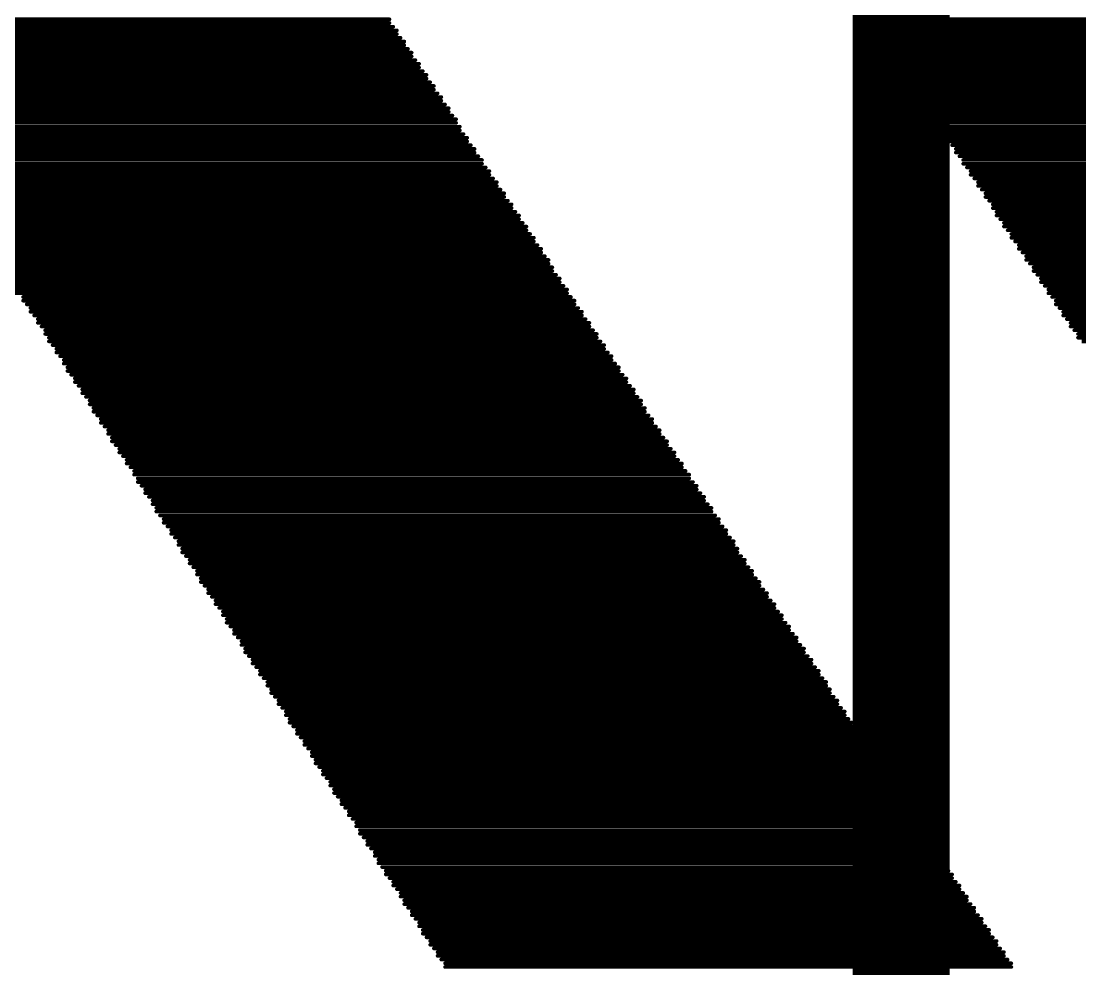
# Model space of a CAD drawing. Header units: millimetres. Extents: x -6 to 151, y -20 to 98.
# Drawn here: x 117.375 to 119.554, y 31.332 to 33.283 of the extents above; entities that cross this region are included whole.
import ezdxf

# ---------------------------------------------------------------- set-up
doc = ezdxf.new("R2010")
doc.units = ezdxf.units.MM
doc.layers.add('BottomOverlay', color=54, linetype='Continuous')
doc.layers.add('TopOverlay', color=2, linetype='Continuous')

# ---------------------------------------------------------------- blocks, each defined once
blk = doc.blocks.new('TSQFP50P1600X1600X120_100N_286')
at = {"layer": 'TopOverlay', "const_width": 0.2}
blk.add_lwpolyline([(-6.25, -6.25), (6.25, -6.25)], dxfattribs=at)

msp = doc.modelspace()

# ---------------------------------------------------------------- linework, layer by layer
at = {"layer": 'BottomOverlay', "const_width": 0.00762}
for points in [[(115.192, 33.2867), (118.1333, 33.2867)], [(115.192, 33.2791), (118.1333, 33.2791)], [(119.1239, 33.2867), (120.1831, 33.2867)], [(119.1239, 33.2791), (120.1831, 33.2791)], [(115.192, 33.2715), (118.1409, 33.2715)], [(115.192, 33.2639), (118.1485, 33.2639)], [(115.192, 33.2562), (118.1485, 33.2562)], [(119.1315, 33.2715), (120.1907, 33.2715)], [(119.1391, 33.2639), (120.1983, 33.2639)], [(119.1391, 33.2562), (120.1983, 33.2562)], [(115.192, 33.2486), (118.1561, 33.2486)], [(115.192, 33.241), (118.1638, 33.241)], [(115.192, 33.2334), (118.1638, 33.2334)], [(119.1467, 33.2486), (120.2059, 33.2486)], [(119.1544, 33.241), (120.2135, 33.241)], [(119.1544, 33.2334), (120.2135, 33.2334)], [(115.192, 33.2258), (118.1714, 33.2258)], [(115.192, 33.2181), (118.179, 33.2181)], [(115.192, 33.2105), (118.179, 33.2105)], [(119.162, 33.2258), (120.2212, 33.2258)], [(119.1696, 33.2181), (120.2212, 33.2181)], [(119.1696, 33.2105), (120.2288, 33.2105)], [(115.192, 33.2029), (118.1866, 33.2029)], [(115.192, 33.1953), (118.1942, 33.1953)], [(115.192, 33.1877), (118.1942, 33.1877)], [(119.1772, 33.2029), (120.2364, 33.2029)], [(119.1848, 33.1953), (120.2364, 33.1953)], [(119.1848, 33.1877), (120.244, 33.1877)], [(115.192, 33.18), (118.2019, 33.18)], [(115.192, 33.1724), (118.2095, 33.1724)], [(119.1925, 33.18), (120.2516, 33.18)], [(119.1925, 33.1724), (120.2516, 33.1724)], [(115.192, 33.1648), (118.2095, 33.1648)], [(115.192, 33.1572), (118.2171, 33.1572)], [(115.192, 33.1496), (118.2247, 33.1496)], [(119.2001, 33.1648), (120.2593, 33.1648)], [(119.2077, 33.1572), (120.2669, 33.1572)], [(119.2077, 33.1496), (120.2669, 33.1496)], [(115.192, 33.1419), (118.2247, 33.1419)], [(115.192, 33.1343), (118.2323, 33.1343)], [(115.192, 33.1267), (118.24, 33.1267)], [(119.2153, 33.1419), (120.2745, 33.1419)], [(119.2229, 33.1343), (120.2745, 33.1343)], [(119.2229, 33.1267), (120.2821, 33.1267)], [(115.192, 33.1191), (118.24, 33.1191)], [(115.192, 33.1115), (118.2476, 33.1115)], [(115.192, 33.1038), (118.2552, 33.1038)], [(119.2306, 33.1191), (120.2897, 33.1191)], [(119.2382, 33.1115), (120.2897, 33.1115)], [(119.2382, 33.1038), (120.2974, 33.1038)], [(115.192, 33.0962), (118.2552, 33.0962)], [(115.192, 33.0886), (118.2628, 33.0886)], [(115.192, 33.081), (118.2704, 33.081)], [(119.2458, 33.0962), (120.305, 33.0962)], [(119.2534, 33.0886), (120.305, 33.0886)], [(119.2534, 33.081), (120.3126, 33.081)], [(115.192, 33.0734), (118.2704, 33.0734)], [(115.192, 33.0657), (118.2781, 33.0657)], [(115.192, 33.0581), (118.2781, 33.0581)], [(119.261, 33.0734), (120.3126, 33.0734)], [(119.2687, 33.0657), (120.3202, 33.0657)], [(119.2687, 33.0581), (120.3278, 33.0581)], [(115.192, 33.0505), (118.2857, 33.0505)], [(115.192, 33.0429), (118.2933, 33.0429)], [(115.192, 33.0353), (118.2933, 33.0353)], [(119.2763, 33.0505), (120.3278, 33.0505)], [(119.2839, 33.0429), (120.3355, 33.0429)], [(119.2839, 33.0353), (120.3431, 33.0353)], [(115.192, 33.0276), (118.3009, 33.0276)], [(115.192, 33.02), (118.3085, 33.02)], [(119.2915, 33.0276), (120.3431, 33.0276)], [(119.2991, 33.02), (120.3507, 33.02)], [(115.192, 33.0124), (118.3085, 33.0124)], [(115.192, 33.0048), (118.3162, 33.0048)], [(115.192, 32.9972), (118.3238, 32.9972)], [(119.2991, 33.0124), (120.3583, 33.0124)], [(119.3068, 33.0048), (120.3583, 33.0048)], [(119.3144, 32.9972), (120.3659, 32.9972)], [(115.192, 32.9895), (118.3238, 32.9895)], [(115.192, 32.9819), (118.3314, 32.9819)], [(115.192, 32.9743), (118.339, 32.9743)], [(119.3144, 32.9895), (120.3659, 32.9895)], [(119.322, 32.9819), (120.3736, 32.9819)], [(119.3296, 32.9743), (120.3812, 32.9743)], [(115.192, 32.9667), (118.339, 32.9667)], [(115.192, 32.9591), (118.3466, 32.9591)], [(115.192, 32.9514), (118.3543, 32.9514)], [(119.3296, 32.9667), (120.3812, 32.9667)], [(119.3372, 32.9591), (120.3888, 32.9591)], [(119.3449, 32.9514), (120.3964, 32.9514)], [(115.192, 32.9438), (118.3543, 32.9438)], [(115.192, 32.9362), (118.3619, 32.9362)], [(115.192, 32.9286), (118.3695, 32.9286)], [(119.3449, 32.9438), (120.3964, 32.9438)], [(119.3525, 32.9362), (120.404, 32.9362)], [(119.3601, 32.9286), (120.404, 32.9286)], [(115.192, 32.921), (118.3695, 32.921)], [(115.192, 32.9133), (118.3771, 32.9133)], [(115.192, 32.9057), (118.3847, 32.9057)], [(119.3601, 32.921), (120.4117, 32.921)], [(119.3677, 32.9133), (120.4193, 32.9133)], [(119.3753, 32.9057), (120.4193, 32.9057)], [(115.192, 32.8981), (118.3847, 32.8981)], [(115.192, 32.8905), (118.3924, 32.8905)], [(115.192, 32.8829), (118.4, 32.8829)], [(119.3753, 32.8981), (120.4269, 32.8981)], [(119.383, 32.8905), (120.4345, 32.8905)], [(119.383, 32.8829), (120.4345, 32.8829)], [(115.192, 32.8752), (118.4, 32.8752)], [(115.192, 32.8676), (118.4076, 32.8676)], [(119.3906, 32.8752), (120.4421, 32.8752)], [(119.3982, 32.8676), (120.4498, 32.8676)], [(115.192, 32.86), (118.4152, 32.86)], [(115.192, 32.8524), (118.4152, 32.8524)], [(115.192, 32.8448), (118.4228, 32.8448)], [(119.3982, 32.86), (120.4498, 32.86)], [(119.4058, 32.8524), (120.4574, 32.8524)], [(119.4134, 32.8448), (120.4574, 32.8448)], [(115.192, 32.8371), (118.4305, 32.8371)], [(115.192, 32.8295), (118.4305, 32.8295)], [(115.192, 32.8219), (118.4381, 32.8219)], [(119.4134, 32.8371), (120.465, 32.8371)], [(119.4211, 32.8295), (122.6443, 32.8295)], [(119.4287, 32.8219), (122.6443, 32.8219)], [(115.192, 32.8143), (118.4457, 32.8143)], [(115.192, 32.8067), (118.4457, 32.8067)], [(115.192, 32.799), (118.4533, 32.799)], [(119.4287, 32.8143), (122.6443, 32.8143)], [(119.4363, 32.8067), (122.6443, 32.8067)], [(119.4439, 32.799), (122.6443, 32.799)], [(115.192, 32.7914), (118.4609, 32.7914)], [(115.192, 32.7838), (118.4609, 32.7838)], [(115.192, 32.7762), (118.4686, 32.7762)], [(119.4439, 32.7914), (122.6443, 32.7914)], [(119.4515, 32.7838), (122.6443, 32.7838)], [(119.4592, 32.7762), (122.6443, 32.7762)], [(115.192, 32.7686), (118.4686, 32.7686)], [(115.192, 32.7609), (118.4762, 32.7609)], [(115.192, 32.7533), (118.4838, 32.7533)], [(119.4592, 32.7686), (122.6443, 32.7686)], [(119.4668, 32.7609), (122.6443, 32.7609)], [(119.4744, 32.7533), (122.6443, 32.7533)], [(115.192, 32.7457), (118.4838, 32.7457)], [(115.192, 32.7381), (118.4914, 32.7381)], [(115.192, 32.7305), (118.499, 32.7305)], [(119.4744, 32.7457), (122.6443, 32.7457)], [(119.482, 32.7381), (122.6443, 32.7381)], [(119.4896, 32.7305), (122.6443, 32.7305)], [(115.192, 32.7228), (118.499, 32.7228)], [(117.3789, 32.7152), (118.5067, 32.7152)], [(119.4896, 32.7228), (122.6443, 32.7228)], [(119.4973, 32.7152), (122.6443, 32.7152)], [(117.3789, 32.7076), (118.5143, 32.7076)], [(117.3865, 32.7), (118.5143, 32.7)], [(117.3941, 32.6924), (118.5219, 32.6924)], [(119.5049, 32.7076), (122.6443, 32.7076)], [(119.5049, 32.7), (122.6443, 32.7)], [(119.5125, 32.6924), (122.6443, 32.6924)], [(117.3941, 32.6847), (118.5295, 32.6847)], [(117.4018, 32.6771), (118.5295, 32.6771)], [(117.4094, 32.6695), (118.5371, 32.6695)], [(119.5201, 32.6847), (122.6443, 32.6847)], [(119.5201, 32.6771), (122.6443, 32.6771)], [(119.5277, 32.6695), (122.6443, 32.6695)], [(117.4094, 32.6619), (118.5448, 32.6619)], [(117.417, 32.6543), (118.5448, 32.6543)], [(117.4246, 32.6466), (118.5524, 32.6466)], [(119.5354, 32.6619), (122.6443, 32.6619)], [(119.5354, 32.6543), (122.6443, 32.6543)], [(119.543, 32.6466), (122.6443, 32.6466)], [(117.4246, 32.639), (118.56, 32.639)], [(117.4322, 32.6314), (118.56, 32.6314)], [(117.4322, 32.6238), (118.5676, 32.6238)], [(119.5506, 32.639), (122.6443, 32.639)], [(119.5506, 32.6314), (122.6443, 32.6314)], [(119.5582, 32.6238), (122.6443, 32.6238)], [(117.4399, 32.6162), (118.5752, 32.6162)], [(117.4475, 32.6085), (118.5752, 32.6085)], [(117.4475, 32.6009), (118.5829, 32.6009)], [(117.4551, 32.5933), (118.5905, 32.5933)], [(117.4627, 32.5857), (118.5905, 32.5857)], [(117.4627, 32.5781), (118.5981, 32.5781)], [(117.4703, 32.5704), (118.6057, 32.5704)], [(117.4703, 32.5628), (118.6057, 32.5628)], [(117.478, 32.5552), (118.6133, 32.5552)], [(117.4856, 32.5476), (118.621, 32.5476)], [(117.4856, 32.54), (118.621, 32.54)], [(117.4932, 32.5323), (118.6286, 32.5323)], [(117.5008, 32.5247), (118.6362, 32.5247)], [(117.5008, 32.5171), (118.6362, 32.5171)], [(117.5084, 32.5095), (118.6438, 32.5095)], [(117.5161, 32.5019), (118.6514, 32.5019)], [(117.5161, 32.4942), (118.6514, 32.4942)], [(117.5237, 32.4866), (118.6591, 32.4866)], [(117.5237, 32.479), (118.6591, 32.479)], [(117.5313, 32.4714), (118.6667, 32.4714)], [(117.5389, 32.4638), (118.6743, 32.4638)], [(117.5389, 32.4561), (118.6743, 32.4561)], [(117.5465, 32.4485), (118.6819, 32.4485)], [(117.5542, 32.4409), (118.6895, 32.4409)], [(117.5542, 32.4333), (118.6895, 32.4333)], [(117.5618, 32.4257), (118.6972, 32.4257)], [(117.5618, 32.418), (118.7048, 32.418)], [(117.5694, 32.4104), (118.7048, 32.4104)], [(117.577, 32.4028), (118.7124, 32.4028)], [(117.577, 32.3952), (118.72, 32.3952)], [(117.5846, 32.3876), (118.72, 32.3876)], [(117.5923, 32.3799), (118.7276, 32.3799)], [(117.5923, 32.3723), (118.7353, 32.3723)], [(117.5999, 32.3647), (118.7353, 32.3647)], [(117.6075, 32.3571), (118.7429, 32.3571)], [(117.6075, 32.3495), (118.7505, 32.3495)], [(117.6151, 32.3418), (118.7505, 32.3418)], [(117.6151, 32.3342), (118.7581, 32.3342)], [(117.6227, 32.3266), (118.7657, 32.3266)], [(117.6304, 32.319), (118.7657, 32.319)], [(117.6304, 32.3114), (118.7734, 32.3114)], [(117.638, 32.3037), (118.781, 32.3037)], [(117.6456, 32.2961), (118.781, 32.2961)], [(117.6456, 32.2885), (118.7886, 32.2885)], [(117.6532, 32.2809), (118.7962, 32.2809)], [(117.6532, 32.2733), (118.7962, 32.2733)], [(117.6608, 32.2656), (118.8038, 32.2656)], [(117.6685, 32.258), (118.8115, 32.258)], [(117.6685, 32.2504), (118.8115, 32.2504)], [(117.6761, 32.2428), (118.8191, 32.2428)], [(117.6837, 32.2352), (118.8267, 32.2352)], [(117.6837, 32.2275), (118.8267, 32.2275)], [(117.6913, 32.2199), (118.8343, 32.2199)], [(117.6989, 32.2123), (118.8419, 32.2123)], [(117.6989, 32.2047), (118.8419, 32.2047)], [(117.7066, 32.1971), (118.8496, 32.1971)], [(117.7066, 32.1894), (118.8496, 32.1894)], [(117.7142, 32.1818), (118.8572, 32.1818)], [(117.7218, 32.1742), (118.8648, 32.1742)], [(117.7218, 32.1666), (118.8648, 32.1666)], [(117.7294, 32.159), (118.8724, 32.159)], [(117.737, 32.1513), (118.88, 32.1513)], [(117.737, 32.1437), (118.88, 32.1437)], [(117.7447, 32.1361), (118.8877, 32.1361)], [(117.7447, 32.1285), (118.8953, 32.1285)], [(117.7523, 32.1209), (118.8953, 32.1209)], [(117.7599, 32.1132), (118.9029, 32.1132)], [(117.7599, 32.1056), (118.9105, 32.1056)], [(117.7675, 32.098), (118.9105, 32.098)], [(117.7751, 32.0904), (118.9181, 32.0904)], [(117.7751, 32.0828), (118.9258, 32.0828)], [(117.7828, 32.0751), (118.9258, 32.0751)], [(117.7904, 32.0675), (118.9334, 32.0675)], [(117.7904, 32.0599), (118.941, 32.0599)], [(117.798, 32.0523), (118.941, 32.0523)], [(117.798, 32.0447), (118.9486, 32.0447)], [(117.8056, 32.037), (118.9562, 32.037)], [(117.8132, 32.0294), (118.9562, 32.0294)], [(117.8132, 32.0218), (118.9639, 32.0218)], [(117.8209, 32.0142), (118.9715, 32.0142)], [(117.8285, 32.0066), (118.9715, 32.0066)], [(117.8285, 31.9989), (118.9791, 31.9989)], [(117.8361, 31.9913), (118.9867, 31.9913)], [(117.8361, 31.9837), (118.9867, 31.9837)], [(117.8437, 31.9761), (118.9943, 31.9761)], [(117.8513, 31.9685), (119.002, 31.9685)], [(117.8513, 31.9608), (119.002, 31.9608)], [(117.859, 31.9532), (119.0096, 31.9532)], [(117.8666, 31.9456), (119.0172, 31.9456)], [(117.8666, 31.938), (119.0172, 31.938)], [(117.8742, 31.9304), (119.0248, 31.9304)], [(117.8818, 31.9227), (119.0324, 31.9227)], [(117.8818, 31.9151), (119.0324, 31.9151)], [(117.8894, 31.9075), (119.0401, 31.9075)], [(117.8894, 31.8999), (119.0401, 31.8999)], [(117.8971, 31.8923), (119.0477, 31.8923)], [(117.9047, 31.8846), (119.0553, 31.8846)], [(117.9047, 31.877), (119.0553, 31.877)], [(117.9123, 31.8694), (119.0629, 31.8694)], [(117.9199, 31.8618), (119.0705, 31.8618)], [(117.9199, 31.8542), (119.0705, 31.8542)], [(117.9275, 31.8465), (119.0782, 31.8465)], [(117.9275, 31.8389), (119.0858, 31.8389)], [(117.9352, 31.8313), (119.0858, 31.8313)], [(117.9428, 31.8237), (119.0934, 31.8237)], [(117.9428, 31.8161), (119.101, 31.8161)], [(117.9504, 31.8084), (119.101, 31.8084)], [(117.958, 31.8008), (119.1086, 31.8008)], [(117.958, 31.7932), (119.1163, 31.7932)], [(117.9656, 31.7856), (119.1163, 31.7856)], [(117.9733, 31.778), (119.1239, 31.778)], [(117.9733, 31.7703), (119.1315, 31.7703)], [(117.9809, 31.7627), (119.1315, 31.7627)], [(117.9809, 31.7551), (119.1391, 31.7551)], [(117.9885, 31.7475), (119.1467, 31.7475)], [(117.9961, 31.7399), (119.1467, 31.7399)], [(117.9961, 31.7322), (119.1544, 31.7322)], [(118.0037, 31.7246), (119.162, 31.7246)], [(118.0114, 31.717), (119.162, 31.717)], [(118.0114, 31.7094), (119.1696, 31.7094)], [(118.019, 31.7018), (119.1772, 31.7018)], [(118.019, 31.6941), (119.1772, 31.6941)], [(118.0266, 31.6865), (119.1848, 31.6865)], [(118.0342, 31.6789), (119.1925, 31.6789)], [(118.0342, 31.6713), (119.1925, 31.6713)], [(118.0418, 31.6637), (119.2001, 31.6637)], [(118.0495, 31.656), (119.2077, 31.656)], [(118.0495, 31.6484), (119.2077, 31.6484)], [(118.0571, 31.6408), (119.2153, 31.6408)], [(118.0647, 31.6332), (119.2229, 31.6332)], [(118.0647, 31.6256), (119.2229, 31.6256)], [(118.0723, 31.6179), (119.2306, 31.6179)], [(118.0723, 31.6103), (119.2306, 31.6103)], [(118.0799, 31.6027), (119.2382, 31.6027)], [(118.0876, 31.5951), (119.2458, 31.5951)], [(118.0876, 31.5875), (119.2458, 31.5875)], [(118.0952, 31.5798), (119.2534, 31.5798)], [(118.1028, 31.5722), (119.261, 31.5722)], [(118.1028, 31.5646), (119.261, 31.5646)], [(118.1104, 31.557), (119.2687, 31.557)], [(118.1104, 31.5494), (119.2763, 31.5494)], [(118.118, 31.5417), (119.2763, 31.5417)], [(118.1257, 31.5341), (119.2839, 31.5341)], [(118.1257, 31.5265), (119.2915, 31.5265)], [(118.1333, 31.5189), (119.2915, 31.5189)], [(118.1409, 31.5113), (119.2991, 31.5113)], [(118.1409, 31.5036), (119.3068, 31.5036)], [(118.1485, 31.496), (119.3068, 31.496)], [(118.1561, 31.4884), (119.3144, 31.4884)], [(118.1561, 31.4808), (119.322, 31.4808)], [(118.1638, 31.4732), (119.322, 31.4732)], [(118.1638, 31.4655), (119.3296, 31.4655)], [(118.1714, 31.4579), (119.3372, 31.4579)], [(118.179, 31.4503), (119.3372, 31.4503)], [(118.179, 31.4427), (119.3449, 31.4427)], [(118.1866, 31.4351), (119.3525, 31.4351)], [(118.1942, 31.4274), (119.3525, 31.4274)], [(118.1942, 31.4198), (119.3601, 31.4198)], [(118.2019, 31.4122), (119.3677, 31.4122)], [(118.2019, 31.4046), (119.3677, 31.4046)], [(118.2095, 31.397), (119.3753, 31.397)], [(118.2171, 31.3893), (119.383, 31.3893)], [(118.2171, 31.3817), (119.383, 31.3817)], [(118.2247, 31.3741), (119.3906, 31.3741)], [(118.2323, 31.3665), (119.3982, 31.3665)], [(118.2323, 31.3589), (119.3982, 31.3589)], [(118.24, 31.3512), (119.4058, 31.3512)], [(118.2476, 31.3436), (119.4134, 31.3436)], [(118.2476, 31.336), (119.4134, 31.336)]]:
    msp.add_lwpolyline(points, dxfattribs=at)
at = {"layer": 'BottomOverlay', "const_width": 0.00381}
for points in [[(118.1314, 33.2867, 1), (118.1352, 33.2867, 1)], [(118.1314, 33.2791, 1), (118.1352, 33.2791, 1)], [(119.122, 33.2867, 1), (119.1258, 33.2867, 1)], [(119.122, 33.2791, 1), (119.1258, 33.2791, 1)], [(118.139, 33.2715, 1), (118.1428, 33.2715, 1)], [(118.1466, 33.2639, 1), (118.1504, 33.2639, 1)], [(118.1466, 33.2562, 1), (118.1504, 33.2562, 1)], [(119.1296, 33.2715, 1), (119.1334, 33.2715, 1)], [(119.1372, 33.2639, 1), (119.141, 33.2639, 1)], [(119.1372, 33.2562, 1), (119.141, 33.2562, 1)], [(118.1542, 33.2486, 1), (118.158, 33.2486, 1)], [(118.1618, 33.241, 1), (118.1657, 33.241, 1)], [(118.1618, 33.2334, 1), (118.1657, 33.2334, 1)], [(119.1448, 33.2486, 1), (119.1486, 33.2486, 1)], [(119.1524, 33.241, 1), (119.1563, 33.241, 1)], [(119.1524, 33.2334, 1), (119.1563, 33.2334, 1)], [(118.1695, 33.2258, 1), (118.1733, 33.2258, 1)], [(118.1771, 33.2181, 1), (118.1809, 33.2181, 1)], [(118.1771, 33.2105, 1), (118.1809, 33.2105, 1)], [(119.1601, 33.2258, 1), (119.1639, 33.2258, 1)], [(119.1677, 33.2181, 1), (119.1715, 33.2181, 1)], [(119.1677, 33.2105, 1), (119.1715, 33.2105, 1)], [(118.1847, 33.2029, 1), (118.1885, 33.2029, 1)], [(118.1923, 33.1953, 1), (118.1961, 33.1953, 1)], [(118.1923, 33.1877, 1), (118.1961, 33.1877, 1)], [(119.1753, 33.2029, 1), (119.1791, 33.2029, 1)], [(119.1829, 33.1953, 1), (119.1867, 33.1953, 1)], [(119.1829, 33.1877, 1), (119.1867, 33.1877, 1)], [(118.1999, 33.18, 1), (118.2038, 33.18, 1)], [(118.2076, 33.1724, 1), (118.2114, 33.1724, 1)], [(119.1905, 33.18, 1), (119.1944, 33.18, 1)], [(119.1905, 33.1724, 1), (119.1944, 33.1724, 1)], [(118.2076, 33.1648, 1), (118.2114, 33.1648, 1)], [(118.2152, 33.1572, 1), (118.219, 33.1572, 1)], [(118.2228, 33.1496, 1), (118.2266, 33.1496, 1)], [(119.1982, 33.1648, 1), (119.202, 33.1648, 1)], [(119.2058, 33.1572, 1), (119.2096, 33.1572, 1)], [(119.2058, 33.1496, 1), (119.2096, 33.1496, 1)], [(118.2228, 33.1419, 1), (118.2266, 33.1419, 1)], [(118.2304, 33.1343, 1), (118.2342, 33.1343, 1)], [(118.238, 33.1267, 1), (118.2419, 33.1267, 1)], [(119.2134, 33.1419, 1), (119.2172, 33.1419, 1)], [(119.221, 33.1343, 1), (119.2248, 33.1343, 1)], [(119.221, 33.1267, 1), (119.2248, 33.1267, 1)], [(118.238, 33.1191, 1), (118.2419, 33.1191, 1)], [(118.2457, 33.1115, 1), (118.2495, 33.1115, 1)], [(118.2533, 33.1038, 1), (118.2571, 33.1038, 1)], [(119.2286, 33.1191, 1), (119.2325, 33.1191, 1)], [(119.2363, 33.1115, 1), (119.2401, 33.1115, 1)], [(119.2363, 33.1038, 1), (119.2401, 33.1038, 1)], [(118.2533, 33.0962, 1), (118.2571, 33.0962, 1)], [(118.2609, 33.0886, 1), (118.2647, 33.0886, 1)], [(118.2685, 33.081, 1), (118.2723, 33.081, 1)], [(119.2439, 33.0962, 1), (119.2477, 33.0962, 1)], [(119.2515, 33.0886, 1), (119.2553, 33.0886, 1)], [(119.2515, 33.081, 1), (119.2553, 33.081, 1)], [(118.2685, 33.0734, 1), (118.2723, 33.0734, 1)], [(118.2761, 33.0657, 1), (118.28, 33.0657, 1)], [(118.2761, 33.0581, 1), (118.28, 33.0581, 1)], [(119.2591, 33.0734, 1), (119.2629, 33.0734, 1)], [(119.2667, 33.0657, 1), (119.2706, 33.0657, 1)], [(119.2667, 33.0581, 1), (119.2706, 33.0581, 1)], [(118.2838, 33.0505, 1), (118.2876, 33.0505, 1)], [(118.2914, 33.0429, 1), (118.2952, 33.0429, 1)], [(118.2914, 33.0353, 1), (118.2952, 33.0353, 1)], [(119.2744, 33.0505, 1), (119.2782, 33.0505, 1)], [(119.282, 33.0429, 1), (119.2858, 33.0429, 1)], [(119.282, 33.0353, 1), (119.2858, 33.0353, 1)], [(118.299, 33.0276, 1), (118.3028, 33.0276, 1)], [(118.3066, 33.02, 1), (118.3104, 33.02, 1)], [(119.2896, 33.0276, 1), (119.2934, 33.0276, 1)], [(119.2972, 33.02, 1), (119.301, 33.02, 1)], [(118.3066, 33.0124, 1), (118.3104, 33.0124, 1)], [(118.3142, 33.0048, 1), (118.3181, 33.0048, 1)], [(118.3219, 32.9972, 1), (118.3257, 32.9972, 1)], [(119.2972, 33.0124, 1), (119.301, 33.0124, 1)], [(119.3048, 33.0048, 1), (119.3087, 33.0048, 1)], [(119.3125, 32.9972, 1), (119.3163, 32.9972, 1)], [(118.3219, 32.9895, 1), (118.3257, 32.9895, 1)], [(118.3295, 32.9819, 1), (118.3333, 32.9819, 1)], [(118.3371, 32.9743, 1), (118.3409, 32.9743, 1)], [(119.3125, 32.9895, 1), (119.3163, 32.9895, 1)], [(119.3201, 32.9819, 1), (119.3239, 32.9819, 1)], [(119.3277, 32.9743, 1), (119.3315, 32.9743, 1)], [(118.3371, 32.9667, 1), (118.3409, 32.9667, 1)], [(118.3447, 32.9591, 1), (118.3485, 32.9591, 1)], [(118.3523, 32.9514, 1), (118.3562, 32.9514, 1)], [(119.3277, 32.9667, 1), (119.3315, 32.9667, 1)], [(119.3353, 32.9591, 1), (119.3391, 32.9591, 1)], [(119.3429, 32.9514, 1), (119.3468, 32.9514, 1)], [(118.3523, 32.9438, 1), (118.3562, 32.9438, 1)], [(118.36, 32.9362, 1), (118.3638, 32.9362, 1)], [(118.3676, 32.9286, 1), (118.3714, 32.9286, 1)], [(119.3429, 32.9438, 1), (119.3468, 32.9438, 1)], [(119.3506, 32.9362, 1), (119.3544, 32.9362, 1)], [(119.3582, 32.9286, 1), (119.362, 32.9286, 1)], [(118.3676, 32.921, 1), (118.3714, 32.921, 1)], [(118.3752, 32.9133, 1), (118.379, 32.9133, 1)], [(118.3828, 32.9057, 1), (118.3866, 32.9057, 1)], [(119.3582, 32.921, 1), (119.362, 32.921, 1)], [(119.3658, 32.9133, 1), (119.3696, 32.9133, 1)], [(119.3734, 32.9057, 1), (119.3772, 32.9057, 1)], [(118.3828, 32.8981, 1), (118.3866, 32.8981, 1)], [(118.3904, 32.8905, 1), (118.3943, 32.8905, 1)], [(118.3981, 32.8829, 1), (118.4019, 32.8829, 1)], [(119.3734, 32.8981, 1), (119.3772, 32.8981, 1)], [(119.381, 32.8905, 1), (119.3849, 32.8905, 1)], [(119.381, 32.8829, 1), (119.3849, 32.8829, 1)], [(118.3981, 32.8752, 1), (118.4019, 32.8752, 1)], [(118.4057, 32.8676, 1), (118.4095, 32.8676, 1)], [(119.3887, 32.8752, 1), (119.3925, 32.8752, 1)], [(119.3963, 32.8676, 1), (119.4001, 32.8676, 1)], [(118.4133, 32.86, 1), (118.4171, 32.86, 1)], [(118.4133, 32.8524, 1), (118.4171, 32.8524, 1)], [(118.4209, 32.8448, 1), (118.4247, 32.8448, 1)], [(119.3963, 32.86, 1), (119.4001, 32.86, 1)], [(119.4039, 32.8524, 1), (119.4077, 32.8524, 1)], [(119.4115, 32.8448, 1), (119.4153, 32.8448, 1)], [(118.4285, 32.8371, 1), (118.4324, 32.8371, 1)], [(118.4285, 32.8295, 1), (118.4324, 32.8295, 1)], [(118.4362, 32.8219, 1), (118.44, 32.8219, 1)], [(119.4115, 32.8371, 1), (119.4153, 32.8371, 1)], [(119.4191, 32.8295, 1), (119.423, 32.8295, 1)], [(119.4268, 32.8219, 1), (119.4306, 32.8219, 1)], [(118.4438, 32.8143, 1), (118.4476, 32.8143, 1)], [(118.4438, 32.8067, 1), (118.4476, 32.8067, 1)], [(118.4514, 32.799, 1), (118.4552, 32.799, 1)], [(119.4268, 32.8143, 1), (119.4306, 32.8143, 1)], [(119.4344, 32.8067, 1), (119.4382, 32.8067, 1)], [(119.442, 32.799, 1), (119.4458, 32.799, 1)], [(118.459, 32.7914, 1), (118.4628, 32.7914, 1)], [(118.459, 32.7838, 1), (118.4628, 32.7838, 1)], [(118.4666, 32.7762, 1), (118.4705, 32.7762, 1)], [(119.442, 32.7914, 1), (119.4458, 32.7914, 1)], [(119.4496, 32.7838, 1), (119.4534, 32.7838, 1)], [(119.4572, 32.7762, 1), (119.4611, 32.7762, 1)], [(118.4666, 32.7686, 1), (118.4705, 32.7686, 1)], [(118.4743, 32.7609, 1), (118.4781, 32.7609, 1)], [(118.4819, 32.7533, 1), (118.4857, 32.7533, 1)], [(119.4572, 32.7686, 1), (119.4611, 32.7686, 1)], [(119.4649, 32.7609, 1), (119.4687, 32.7609, 1)], [(119.4725, 32.7533, 1), (119.4763, 32.7533, 1)], [(118.4819, 32.7457, 1), (118.4857, 32.7457, 1)], [(118.4895, 32.7381, 1), (118.4933, 32.7381, 1)], [(118.4971, 32.7305, 1), (118.5009, 32.7305, 1)], [(119.4725, 32.7457, 1), (119.4763, 32.7457, 1)], [(119.4801, 32.7381, 1), (119.4839, 32.7381, 1)], [(119.4877, 32.7305, 1), (119.4915, 32.7305, 1)], [(117.377, 32.7152, 1), (117.3808, 32.7152, 1)], [(118.4971, 32.7228, 1), (118.5009, 32.7228, 1)], [(118.5047, 32.7152, 1), (118.5086, 32.7152, 1)], [(119.4877, 32.7228, 1), (119.4915, 32.7228, 1)], [(119.4953, 32.7152, 1), (119.4992, 32.7152, 1)], [(117.377, 32.7076, 1), (117.3808, 32.7076, 1)], [(117.3846, 32.7, 1), (117.3884, 32.7, 1)], [(117.3922, 32.6924, 1), (117.396, 32.6924, 1)], [(118.5124, 32.7076, 1), (118.5162, 32.7076, 1)], [(118.5124, 32.7, 1), (118.5162, 32.7, 1)], [(118.52, 32.6924, 1), (118.5238, 32.6924, 1)], [(119.503, 32.7076, 1), (119.5068, 32.7076, 1)], [(119.503, 32.7, 1), (119.5068, 32.7, 1)], [(119.5106, 32.6924, 1), (119.5144, 32.6924, 1)], [(117.3922, 32.6847, 1), (117.396, 32.6847, 1)], [(117.3998, 32.6771, 1), (117.4037, 32.6771, 1)], [(117.4075, 32.6695, 1), (117.4113, 32.6695, 1)], [(118.5276, 32.6847, 1), (118.5314, 32.6847, 1)], [(118.5276, 32.6771, 1), (118.5314, 32.6771, 1)], [(118.5352, 32.6695, 1), (118.539, 32.6695, 1)], [(119.5182, 32.6847, 1), (119.522, 32.6847, 1)], [(119.5182, 32.6771, 1), (119.522, 32.6771, 1)], [(119.5258, 32.6695, 1), (119.5296, 32.6695, 1)], [(117.4075, 32.6619, 1), (117.4113, 32.6619, 1)], [(117.4151, 32.6543, 1), (117.4189, 32.6543, 1)], [(117.4227, 32.6466, 1), (117.4265, 32.6466, 1)], [(118.5428, 32.6619, 1), (118.5467, 32.6619, 1)], [(118.5428, 32.6543, 1), (118.5467, 32.6543, 1)], [(118.5505, 32.6466, 1), (118.5543, 32.6466, 1)], [(119.5334, 32.6619, 1), (119.5373, 32.6619, 1)], [(119.5334, 32.6543, 1), (119.5373, 32.6543, 1)], [(119.5411, 32.6466, 1), (119.5449, 32.6466, 1)], [(117.4227, 32.639, 1), (117.4265, 32.639, 1)], [(117.4303, 32.6314, 1), (117.4341, 32.6314, 1)], [(117.4303, 32.6238, 1), (117.4341, 32.6238, 1)], [(118.5581, 32.639, 1), (118.5619, 32.639, 1)], [(118.5581, 32.6314, 1), (118.5619, 32.6314, 1)], [(118.5657, 32.6238, 1), (118.5695, 32.6238, 1)], [(119.5487, 32.639, 1), (119.5525, 32.639, 1)], [(119.5487, 32.6314, 1), (119.5525, 32.6314, 1)], [(117.4379, 32.6162, 1), (117.4418, 32.6162, 1)], [(117.4456, 32.6085, 1), (117.4494, 32.6085, 1)], [(117.4456, 32.6009, 1), (117.4494, 32.6009, 1)], [(118.5733, 32.6162, 1), (118.5771, 32.6162, 1)], [(118.5733, 32.6085, 1), (118.5771, 32.6085, 1)], [(118.5809, 32.6009, 1), (118.5848, 32.6009, 1)], [(117.4532, 32.5933, 1), (117.457, 32.5933, 1)], [(117.4608, 32.5857, 1), (117.4646, 32.5857, 1)], [(117.4608, 32.5781, 1), (117.4646, 32.5781, 1)], [(118.5886, 32.5933, 1), (118.5924, 32.5933, 1)], [(118.5886, 32.5857, 1), (118.5924, 32.5857, 1)], [(118.5962, 32.5781, 1), (118.6, 32.5781, 1)], [(117.4684, 32.5704, 1), (117.4722, 32.5704, 1)], [(117.4684, 32.5628, 1), (117.4722, 32.5628, 1)], [(118.6038, 32.5704, 1), (118.6076, 32.5704, 1)], [(118.6038, 32.5628, 1), (118.6076, 32.5628, 1)], [(117.476, 32.5552, 1), (117.4799, 32.5552, 1)], [(117.4837, 32.5476, 1), (117.4875, 32.5476, 1)], [(117.4837, 32.54, 1), (117.4875, 32.54, 1)], [(118.6114, 32.5552, 1), (118.6152, 32.5552, 1)], [(118.619, 32.5476, 1), (118.6229, 32.5476, 1)], [(118.619, 32.54, 1), (118.6229, 32.54, 1)], [(117.4913, 32.5323, 1), (117.4951, 32.5323, 1)], [(117.4989, 32.5247, 1), (117.5027, 32.5247, 1)], [(117.4989, 32.5171, 1), (117.5027, 32.5171, 1)], [(118.6267, 32.5323, 1), (118.6305, 32.5323, 1)], [(118.6343, 32.5247, 1), (118.6381, 32.5247, 1)], [(118.6343, 32.5171, 1), (118.6381, 32.5171, 1)], [(117.5065, 32.5095, 1), (117.5103, 32.5095, 1)], [(117.5141, 32.5019, 1), (117.518, 32.5019, 1)], [(117.5141, 32.4942, 1), (117.518, 32.4942, 1)], [(118.6419, 32.5095, 1), (118.6457, 32.5095, 1)], [(118.6495, 32.5019, 1), (118.6533, 32.5019, 1)], [(118.6495, 32.4942, 1), (118.6533, 32.4942, 1)], [(117.5218, 32.4866, 1), (117.5256, 32.4866, 1)], [(117.5218, 32.479, 1), (117.5256, 32.479, 1)], [(117.5294, 32.4714, 1), (117.5332, 32.4714, 1)], [(118.6571, 32.4866, 1), (118.661, 32.4866, 1)], [(118.6571, 32.479, 1), (118.661, 32.479, 1)], [(118.6648, 32.4714, 1), (118.6686, 32.4714, 1)], [(117.537, 32.4638, 1), (117.5408, 32.4638, 1)], [(117.537, 32.4561, 1), (117.5408, 32.4561, 1)], [(117.5446, 32.4485, 1), (117.5484, 32.4485, 1)], [(118.6724, 32.4638, 1), (118.6762, 32.4638, 1)], [(118.6724, 32.4561, 1), (118.6762, 32.4561, 1)], [(118.68, 32.4485, 1), (118.6838, 32.4485, 1)], [(117.5522, 32.4409, 1), (117.5561, 32.4409, 1)], [(117.5522, 32.4333, 1), (117.5561, 32.4333, 1)], [(117.5599, 32.4257, 1), (117.5637, 32.4257, 1)], [(118.6876, 32.4409, 1), (118.6914, 32.4409, 1)], [(118.6876, 32.4333, 1), (118.6914, 32.4333, 1)], [(118.6952, 32.4257, 1), (118.6991, 32.4257, 1)], [(117.5599, 32.418, 1), (117.5637, 32.418, 1)], [(117.5675, 32.4104, 1), (117.5713, 32.4104, 1)], [(117.5751, 32.4028, 1), (117.5789, 32.4028, 1)], [(118.7029, 32.418, 1), (118.7067, 32.418, 1)], [(118.7029, 32.4104, 1), (118.7067, 32.4104, 1)], [(118.7105, 32.4028, 1), (118.7143, 32.4028, 1)], [(117.5751, 32.3952, 1), (117.5789, 32.3952, 1)], [(117.5827, 32.3876, 1), (117.5865, 32.3876, 1)], [(118.7181, 32.3952, 1), (118.7219, 32.3952, 1)], [(118.7181, 32.3876, 1), (118.7219, 32.3876, 1)], [(117.5903, 32.3799, 1), (117.5942, 32.3799, 1)], [(117.5903, 32.3723, 1), (117.5942, 32.3723, 1)], [(117.598, 32.3647, 1), (117.6018, 32.3647, 1)], [(118.7257, 32.3799, 1), (118.7295, 32.3799, 1)], [(118.7333, 32.3723, 1), (118.7372, 32.3723, 1)], [(118.7333, 32.3647, 1), (118.7372, 32.3647, 1)], [(117.6056, 32.3571, 1), (117.6094, 32.3571, 1)], [(117.6056, 32.3495, 1), (117.6094, 32.3495, 1)], [(117.6132, 32.3418, 1), (117.617, 32.3418, 1)], [(118.741, 32.3571, 1), (118.7448, 32.3571, 1)], [(118.7486, 32.3495, 1), (118.7524, 32.3495, 1)], [(118.7486, 32.3418, 1), (118.7524, 32.3418, 1)], [(117.6132, 32.3342, 1), (117.617, 32.3342, 1)], [(117.6208, 32.3266, 1), (117.6246, 32.3266, 1)], [(117.6284, 32.319, 1), (117.6323, 32.319, 1)], [(118.7562, 32.3342, 1), (118.76, 32.3342, 1)], [(118.7638, 32.3266, 1), (118.7676, 32.3266, 1)], [(118.7638, 32.319, 1), (118.7676, 32.319, 1)], [(117.6284, 32.3114, 1), (117.6323, 32.3114, 1)], [(117.6361, 32.3037, 1), (117.6399, 32.3037, 1)], [(117.6437, 32.2961, 1), (117.6475, 32.2961, 1)], [(118.7714, 32.3114, 1), (118.7753, 32.3114, 1)], [(118.7791, 32.3037, 1), (118.7829, 32.3037, 1)], [(118.7791, 32.2961, 1), (118.7829, 32.2961, 1)], [(117.6437, 32.2885, 1), (117.6475, 32.2885, 1)], [(117.6513, 32.2809, 1), (117.6551, 32.2809, 1)], [(117.6513, 32.2733, 1), (117.6551, 32.2733, 1)], [(118.7867, 32.2885, 1), (118.7905, 32.2885, 1)], [(118.7943, 32.2809, 1), (118.7981, 32.2809, 1)], [(118.7943, 32.2733, 1), (118.7981, 32.2733, 1)], [(117.6589, 32.2656, 1), (117.6627, 32.2656, 1)], [(117.6665, 32.258, 1), (117.6704, 32.258, 1)], [(117.6665, 32.2504, 1), (117.6704, 32.2504, 1)], [(118.8019, 32.2656, 1), (118.8057, 32.2656, 1)], [(118.8095, 32.258, 1), (118.8134, 32.258, 1)], [(118.8095, 32.2504, 1), (118.8134, 32.2504, 1)], [(117.6742, 32.2428, 1), (117.678, 32.2428, 1)], [(117.6818, 32.2352, 1), (117.6856, 32.2352, 1)], [(118.8172, 32.2428, 1), (118.821, 32.2428, 1)], [(118.8248, 32.2352, 1), (118.8286, 32.2352, 1)], [(117.6818, 32.2275, 1), (117.6856, 32.2275, 1)], [(117.6894, 32.2199, 1), (117.6932, 32.2199, 1)], [(117.697, 32.2123, 1), (117.7008, 32.2123, 1)], [(118.8248, 32.2275, 1), (118.8286, 32.2275, 1)], [(118.8324, 32.2199, 1), (118.8362, 32.2199, 1)], [(118.84, 32.2123, 1), (118.8438, 32.2123, 1)], [(117.697, 32.2047, 1), (117.7008, 32.2047, 1)], [(117.7046, 32.1971, 1), (117.7085, 32.1971, 1)], [(117.7046, 32.1894, 1), (117.7085, 32.1894, 1)], [(118.84, 32.2047, 1), (118.8438, 32.2047, 1)], [(118.8476, 32.1971, 1), (118.8515, 32.1971, 1)], [(118.8476, 32.1894, 1), (118.8515, 32.1894, 1)], [(117.7123, 32.1818, 1), (117.7161, 32.1818, 1)], [(117.7199, 32.1742, 1), (117.7237, 32.1742, 1)], [(117.7199, 32.1666, 1), (117.7237, 32.1666, 1)], [(118.8553, 32.1818, 1), (118.8591, 32.1818, 1)], [(118.8629, 32.1742, 1), (118.8667, 32.1742, 1)], [(118.8629, 32.1666, 1), (118.8667, 32.1666, 1)], [(117.7275, 32.159, 1), (117.7313, 32.159, 1)], [(117.7351, 32.1513, 1), (117.7389, 32.1513, 1)], [(117.7351, 32.1437, 1), (117.7389, 32.1437, 1)], [(118.8705, 32.159, 1), (118.8743, 32.159, 1)], [(118.8781, 32.1513, 1), (118.8819, 32.1513, 1)], [(118.8781, 32.1437, 1), (118.8819, 32.1437, 1)], [(117.7427, 32.1361, 1), (117.7466, 32.1361, 1)], [(117.7427, 32.1285, 1), (117.7466, 32.1285, 1)], [(117.7504, 32.1209, 1), (117.7542, 32.1209, 1)], [(118.8857, 32.1361, 1), (118.8896, 32.1361, 1)], [(118.8934, 32.1285, 1), (118.8972, 32.1285, 1)], [(118.8934, 32.1209, 1), (118.8972, 32.1209, 1)], [(117.758, 32.1132, 1), (117.7618, 32.1132, 1)], [(117.758, 32.1056, 1), (117.7618, 32.1056, 1)], [(117.7656, 32.098, 1), (117.7694, 32.098, 1)], [(118.901, 32.1132, 1), (118.9048, 32.1132, 1)], [(118.9086, 32.1056, 1), (118.9124, 32.1056, 1)], [(118.9086, 32.098, 1), (118.9124, 32.098, 1)], [(117.7732, 32.0904, 1), (117.777, 32.0904, 1)], [(117.7732, 32.0828, 1), (117.777, 32.0828, 1)], [(118.9162, 32.0904, 1), (118.92, 32.0904, 1)], [(118.9238, 32.0828, 1), (118.9277, 32.0828, 1)], [(117.7808, 32.0751, 1), (117.7847, 32.0751, 1)], [(117.7885, 32.0675, 1), (117.7923, 32.0675, 1)], [(117.7885, 32.0599, 1), (117.7923, 32.0599, 1)], [(118.9238, 32.0751, 1), (118.9277, 32.0751, 1)], [(118.9315, 32.0675, 1), (118.9353, 32.0675, 1)], [(118.9391, 32.0599, 1), (118.9429, 32.0599, 1)], [(117.7961, 32.0523, 1), (117.7999, 32.0523, 1)], [(117.7961, 32.0447, 1), (117.7999, 32.0447, 1)], [(117.8037, 32.037, 1), (117.8075, 32.037, 1)], [(118.9391, 32.0523, 1), (118.9429, 32.0523, 1)], [(118.9467, 32.0447, 1), (118.9505, 32.0447, 1)], [(118.9543, 32.037, 1), (118.9581, 32.037, 1)], [(117.8113, 32.0294, 1), (117.8151, 32.0294, 1)], [(117.8113, 32.0218, 1), (117.8151, 32.0218, 1)], [(117.8189, 32.0142, 1), (117.8228, 32.0142, 1)], [(118.9543, 32.0294, 1), (118.9581, 32.0294, 1)], [(118.9619, 32.0218, 1), (118.9658, 32.0218, 1)], [(118.9696, 32.0142, 1), (118.9734, 32.0142, 1)], [(117.8266, 32.0066, 1), (117.8304, 32.0066, 1)], [(117.8266, 31.9989, 1), (117.8304, 31.9989, 1)], [(117.8342, 31.9913, 1), (117.838, 31.9913, 1)], [(118.9696, 32.0066, 1), (118.9734, 32.0066, 1)], [(118.9772, 31.9989, 1), (118.981, 31.9989, 1)], [(118.9848, 31.9913, 1), (118.9886, 31.9913, 1)], [(117.8342, 31.9837, 1), (117.838, 31.9837, 1)], [(117.8418, 31.9761, 1), (117.8456, 31.9761, 1)], [(117.8494, 31.9685, 1), (117.8532, 31.9685, 1)], [(118.9848, 31.9837, 1), (118.9886, 31.9837, 1)], [(118.9924, 31.9761, 1), (118.9962, 31.9761, 1)], [(119, 31.9685, 1), (119.0039, 31.9685, 1)], [(117.8494, 31.9608, 1), (117.8532, 31.9608, 1)], [(117.857, 31.9532, 1), (117.8609, 31.9532, 1)], [(117.8647, 31.9456, 1), (117.8685, 31.9456, 1)], [(119, 31.9608, 1), (119.0039, 31.9608, 1)], [(119.0077, 31.9532, 1), (119.0115, 31.9532, 1)], [(119.0153, 31.9456, 1), (119.0191, 31.9456, 1)], [(117.8647, 31.938, 1), (117.8685, 31.938, 1)], [(117.8723, 31.9304, 1), (117.8761, 31.9304, 1)], [(119.0153, 31.938, 1), (119.0191, 31.938, 1)], [(119.0229, 31.9304, 1), (119.0267, 31.9304, 1)], [(117.8799, 31.9227, 1), (117.8837, 31.9227, 1)], [(117.8799, 31.9151, 1), (117.8837, 31.9151, 1)], [(117.8875, 31.9075, 1), (117.8913, 31.9075, 1)], [(119.0305, 31.9227, 1), (119.0343, 31.9227, 1)], [(119.0305, 31.9151, 1), (119.0343, 31.9151, 1)], [(119.0381, 31.9075, 1), (119.042, 31.9075, 1)], [(117.8875, 31.8999, 1), (117.8913, 31.8999, 1)], [(117.8951, 31.8923, 1), (117.899, 31.8923, 1)], [(117.9028, 31.8846, 1), (117.9066, 31.8846, 1)], [(119.0381, 31.8999, 1), (119.042, 31.8999, 1)], [(119.0458, 31.8923, 1), (119.0496, 31.8923, 1)], [(119.0534, 31.8846, 1), (119.0572, 31.8846, 1)], [(117.9028, 31.877, 1), (117.9066, 31.877, 1)], [(117.9104, 31.8694, 1), (117.9142, 31.8694, 1)], [(117.918, 31.8618, 1), (117.9218, 31.8618, 1)], [(119.0534, 31.877, 1), (119.0572, 31.877, 1)], [(119.061, 31.8694, 1), (119.0648, 31.8694, 1)], [(119.0686, 31.8618, 1), (119.0724, 31.8618, 1)], [(117.918, 31.8542, 1), (117.9218, 31.8542, 1)], [(117.9256, 31.8465, 1), (117.9294, 31.8465, 1)], [(117.9256, 31.8389, 1), (117.9294, 31.8389, 1)], [(119.0686, 31.8542, 1), (119.0724, 31.8542, 1)], [(119.0762, 31.8465, 1), (119.0801, 31.8465, 1)], [(119.0839, 31.8389, 1), (119.0877, 31.8389, 1)], [(117.9332, 31.8313, 1), (117.9371, 31.8313, 1)], [(117.9409, 31.8237, 1), (117.9447, 31.8237, 1)], [(117.9409, 31.8161, 1), (117.9447, 31.8161, 1)], [(119.0839, 31.8313, 1), (119.0877, 31.8313, 1)], [(119.0915, 31.8237, 1), (119.0953, 31.8237, 1)], [(119.0991, 31.8161, 1), (119.1029, 31.8161, 1)], [(117.9485, 31.8084, 1), (117.9523, 31.8084, 1)], [(117.9561, 31.8008, 1), (117.9599, 31.8008, 1)], [(117.9561, 31.7932, 1), (117.9599, 31.7932, 1)], [(119.0991, 31.8084, 1), (119.1029, 31.8084, 1)], [(119.1067, 31.8008, 1), (119.1105, 31.8008, 1)], [(119.1143, 31.7932, 1), (119.1182, 31.7932, 1)], [(117.9637, 31.7856, 1), (117.9675, 31.7856, 1)], [(117.9713, 31.778, 1), (117.9752, 31.778, 1)], [(119.1143, 31.7856, 1), (119.1182, 31.7856, 1)], [(119.122, 31.778, 1), (119.1258, 31.778, 1)], [(117.9713, 31.7703, 1), (117.9752, 31.7703, 1)], [(117.979, 31.7627, 1), (117.9828, 31.7627, 1)], [(117.979, 31.7551, 1), (117.9828, 31.7551, 1)], [(119.1296, 31.7703, 1), (119.1334, 31.7703, 1)], [(119.1296, 31.7627, 1), (119.1334, 31.7627, 1)], [(119.1372, 31.7551, 1), (119.141, 31.7551, 1)], [(117.9866, 31.7475, 1), (117.9904, 31.7475, 1)], [(117.9942, 31.7399, 1), (117.998, 31.7399, 1)], [(117.9942, 31.7322, 1), (117.998, 31.7322, 1)], [(119.1448, 31.7475, 1), (119.1486, 31.7475, 1)], [(119.1448, 31.7399, 1), (119.1486, 31.7399, 1)], [(119.1524, 31.7322, 1), (119.1563, 31.7322, 1)], [(118.0018, 31.7246, 1), (118.0056, 31.7246, 1)], [(118.0094, 31.717, 1), (118.0133, 31.717, 1)], [(118.0094, 31.7094, 1), (118.0133, 31.7094, 1)], [(119.1601, 31.7246, 1), (119.1639, 31.7246, 1)], [(119.1601, 31.717, 1), (119.1639, 31.717, 1)], [(119.1677, 31.7094, 1), (119.1715, 31.7094, 1)], [(118.0171, 31.7018, 1), (118.0209, 31.7018, 1)], [(118.0171, 31.6941, 1), (118.0209, 31.6941, 1)], [(118.0247, 31.6865, 1), (118.0285, 31.6865, 1)], [(119.1753, 31.7018, 1), (119.1791, 31.7018, 1)], [(119.1753, 31.6941, 1), (119.1791, 31.6941, 1)], [(119.1829, 31.6865, 1), (119.1867, 31.6865, 1)], [(118.0323, 31.6789, 1), (118.0361, 31.6789, 1)], [(118.0323, 31.6713, 1), (118.0361, 31.6713, 1)], [(118.0399, 31.6637, 1), (118.0437, 31.6637, 1)], [(119.1905, 31.6789, 1), (119.1944, 31.6789, 1)], [(119.1905, 31.6713, 1), (119.1944, 31.6713, 1)], [(119.1982, 31.6637, 1), (119.202, 31.6637, 1)], [(118.0475, 31.656, 1), (118.0514, 31.656, 1)], [(118.0475, 31.6484, 1), (118.0514, 31.6484, 1)], [(118.0552, 31.6408, 1), (118.059, 31.6408, 1)], [(119.2058, 31.656, 1), (119.2096, 31.656, 1)], [(119.2058, 31.6484, 1), (119.2096, 31.6484, 1)], [(119.2134, 31.6408, 1), (119.2172, 31.6408, 1)], [(118.0628, 31.6332, 1), (118.0666, 31.6332, 1)], [(118.0628, 31.6256, 1), (118.0666, 31.6256, 1)], [(119.221, 31.6332, 1), (119.2248, 31.6332, 1)], [(119.221, 31.6256, 1), (119.2248, 31.6256, 1)], [(118.0704, 31.6179, 1), (118.0742, 31.6179, 1)], [(118.0704, 31.6103, 1), (118.0742, 31.6103, 1)], [(118.078, 31.6027, 1), (118.0818, 31.6027, 1)], [(119.2286, 31.6179, 1), (119.2325, 31.6179, 1)], [(119.2286, 31.6103, 1), (119.2325, 31.6103, 1)], [(119.2363, 31.6027, 1), (119.2401, 31.6027, 1)], [(118.0856, 31.5951, 1), (118.0895, 31.5951, 1)], [(118.0856, 31.5875, 1), (118.0895, 31.5875, 1)], [(118.0933, 31.5798, 1), (118.0971, 31.5798, 1)], [(119.2439, 31.5951, 1), (119.2477, 31.5951, 1)], [(119.2439, 31.5875, 1), (119.2477, 31.5875, 1)], [(119.2515, 31.5798, 1), (119.2553, 31.5798, 1)], [(118.1009, 31.5722, 1), (118.1047, 31.5722, 1)], [(118.1009, 31.5646, 1), (118.1047, 31.5646, 1)], [(118.1085, 31.557, 1), (118.1123, 31.557, 1)], [(119.2591, 31.5722, 1), (119.2629, 31.5722, 1)], [(119.2591, 31.5646, 1), (119.2629, 31.5646, 1)], [(119.2667, 31.557, 1), (119.2706, 31.557, 1)], [(118.1085, 31.5494, 1), (118.1123, 31.5494, 1)], [(118.1161, 31.5417, 1), (118.1199, 31.5417, 1)], [(118.1237, 31.5341, 1), (118.1276, 31.5341, 1)], [(119.2744, 31.5494, 1), (119.2782, 31.5494, 1)], [(119.2744, 31.5417, 1), (119.2782, 31.5417, 1)], [(119.282, 31.5341, 1), (119.2858, 31.5341, 1)], [(118.1237, 31.5265, 1), (118.1276, 31.5265, 1)], [(118.1314, 31.5189, 1), (118.1352, 31.5189, 1)], [(118.139, 31.5113, 1), (118.1428, 31.5113, 1)], [(119.2896, 31.5265, 1), (119.2934, 31.5265, 1)], [(119.2896, 31.5189, 1), (119.2934, 31.5189, 1)], [(119.2972, 31.5113, 1), (119.301, 31.5113, 1)], [(118.139, 31.5036, 1), (118.1428, 31.5036, 1)], [(118.1466, 31.496, 1), (118.1504, 31.496, 1)], [(118.1542, 31.4884, 1), (118.158, 31.4884, 1)], [(119.3048, 31.5036, 1), (119.3087, 31.5036, 1)], [(119.3048, 31.496, 1), (119.3087, 31.496, 1)], [(119.3125, 31.4884, 1), (119.3163, 31.4884, 1)], [(118.1542, 31.4808, 1), (118.158, 31.4808, 1)], [(118.1618, 31.4732, 1), (118.1657, 31.4732, 1)], [(119.3201, 31.4808, 1), (119.3239, 31.4808, 1)], [(119.3201, 31.4732, 1), (119.3239, 31.4732, 1)], [(118.1618, 31.4655, 1), (118.1657, 31.4655, 1)], [(118.1695, 31.4579, 1), (118.1733, 31.4579, 1)], [(118.1771, 31.4503, 1), (118.1809, 31.4503, 1)], [(119.3277, 31.4655, 1), (119.3315, 31.4655, 1)], [(119.3353, 31.4579, 1), (119.3391, 31.4579, 1)], [(119.3353, 31.4503, 1), (119.3391, 31.4503, 1)], [(118.1771, 31.4427, 1), (118.1809, 31.4427, 1)], [(118.1847, 31.4351, 1), (118.1885, 31.4351, 1)], [(118.1923, 31.4274, 1), (118.1961, 31.4274, 1)], [(119.3429, 31.4427, 1), (119.3468, 31.4427, 1)], [(119.3506, 31.4351, 1), (119.3544, 31.4351, 1)], [(119.3506, 31.4274, 1), (119.3544, 31.4274, 1)], [(118.1923, 31.4198, 1), (118.1961, 31.4198, 1)], [(118.1999, 31.4122, 1), (118.2038, 31.4122, 1)], [(118.1999, 31.4046, 1), (118.2038, 31.4046, 1)], [(119.3582, 31.4198, 1), (119.362, 31.4198, 1)], [(119.3658, 31.4122, 1), (119.3696, 31.4122, 1)], [(119.3658, 31.4046, 1), (119.3696, 31.4046, 1)], [(118.2076, 31.397, 1), (118.2114, 31.397, 1)], [(118.2152, 31.3893, 1), (118.219, 31.3893, 1)], [(118.2152, 31.3817, 1), (118.219, 31.3817, 1)], [(119.3734, 31.397, 1), (119.3772, 31.397, 1)], [(119.381, 31.3893, 1), (119.3849, 31.3893, 1)], [(119.381, 31.3817, 1), (119.3849, 31.3817, 1)], [(118.2228, 31.3741, 1), (118.2266, 31.3741, 1)], [(118.2304, 31.3665, 1), (118.2342, 31.3665, 1)], [(118.2304, 31.3589, 1), (118.2342, 31.3589, 1)], [(119.3887, 31.3741, 1), (119.3925, 31.3741, 1)], [(119.3963, 31.3665, 1), (119.4001, 31.3665, 1)], [(119.3963, 31.3589, 1), (119.4001, 31.3589, 1)], [(118.238, 31.3512, 1), (118.2419, 31.3512, 1)], [(118.2457, 31.3436, 1), (118.2495, 31.3436, 1)], [(118.2457, 31.336, 1), (118.2495, 31.336, 1)], [(119.4039, 31.3512, 1), (119.4077, 31.3512, 1)], [(119.4115, 31.3436, 1), (119.4153, 31.3436, 1)], [(119.4115, 31.336, 1), (119.4153, 31.336, 1)]]:
    msp.add_lwpolyline(points, format="xyb", close=True, dxfattribs=at)

# ---------------------------------------------------------------- block references
at = {"rotation": 90}
msp.add_blockref('TSQFP50P1600X1600X120_100N_286', (112.9367, 29.4949), dxfattribs=at)

doc.saveas('drawing.dxf')
